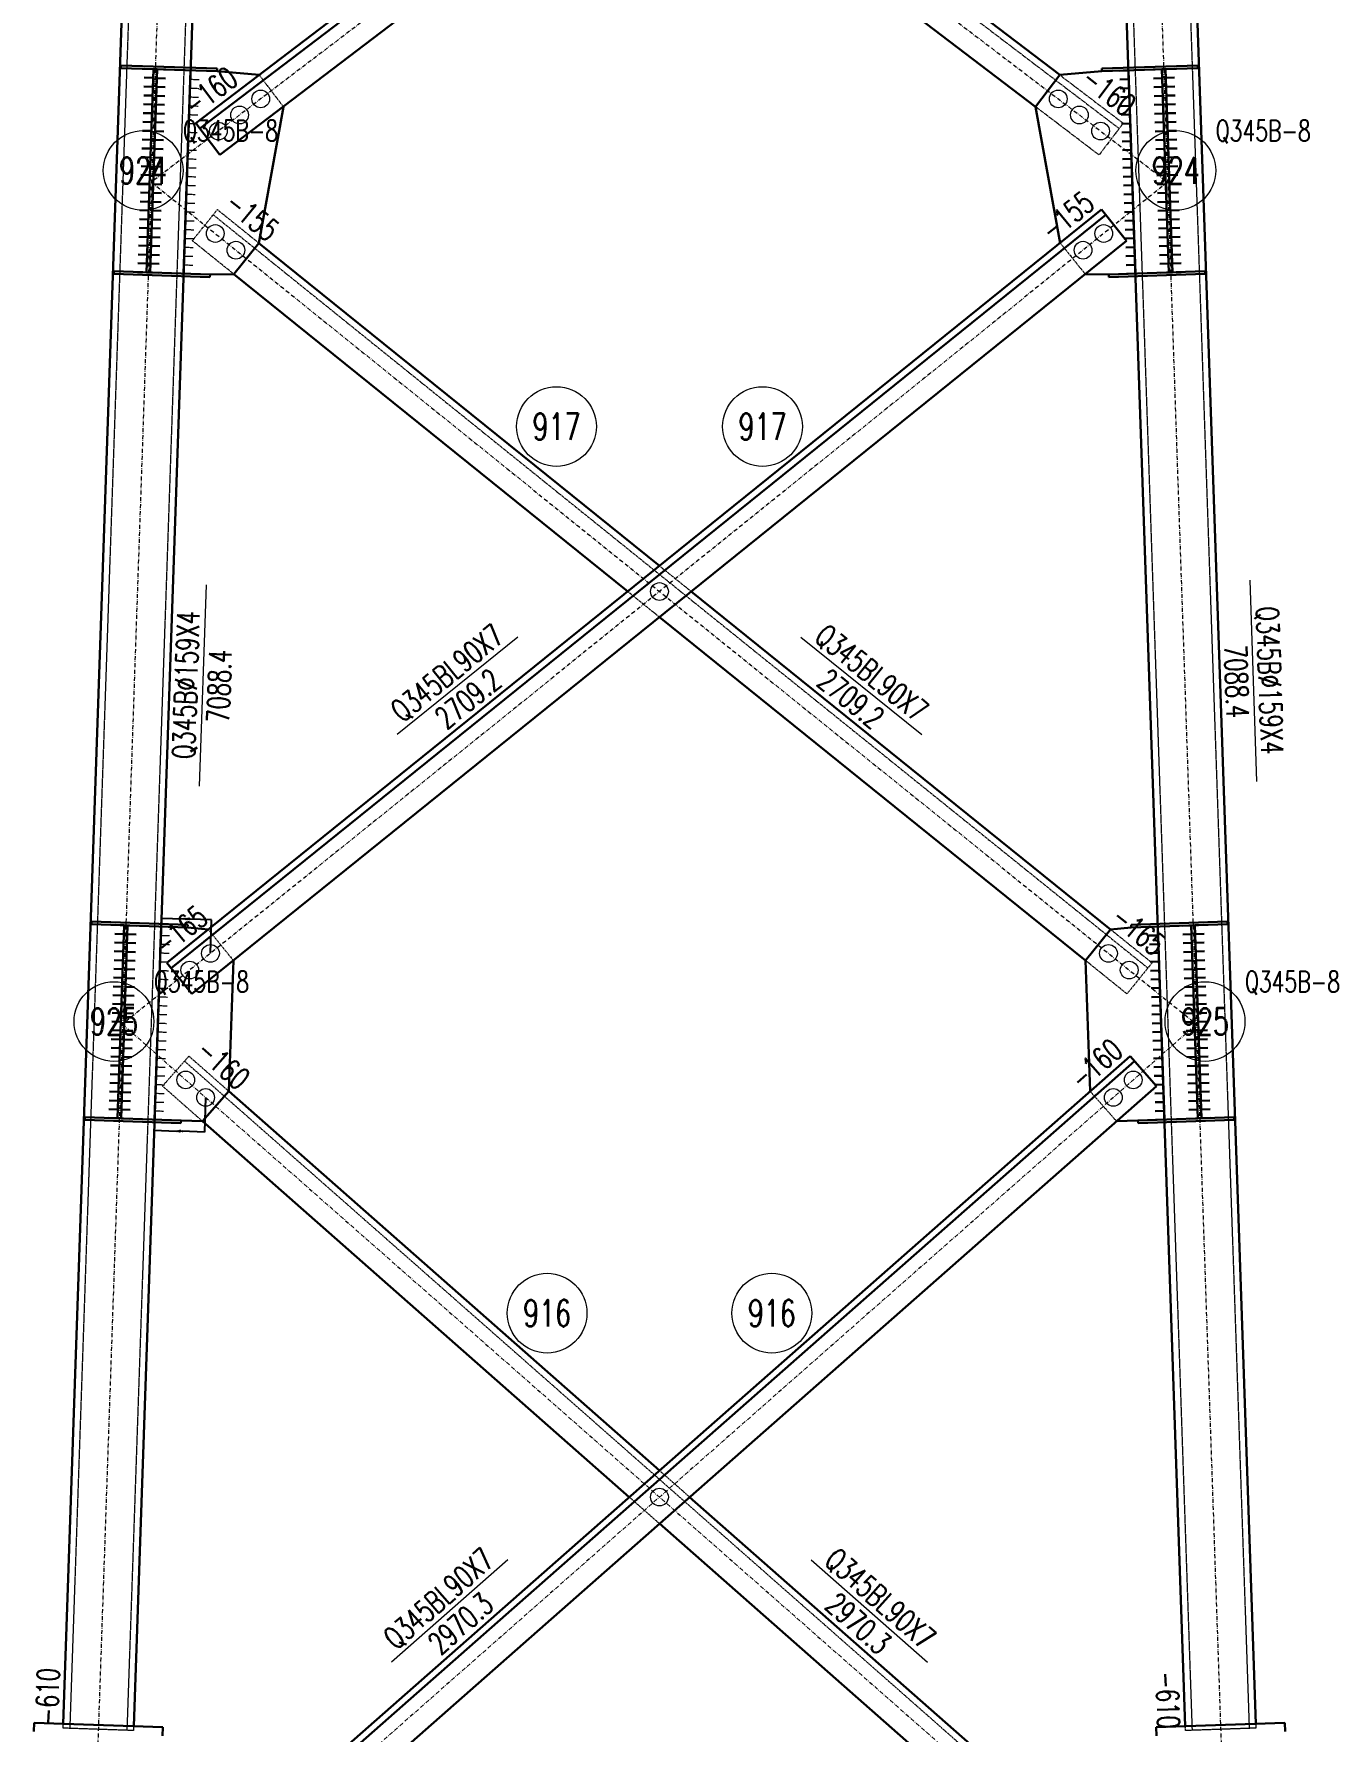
# Model space of a CAD drawing. Extents: x 4047 to 43290, y -150151 to -101862.
# Drawn here: x 39454 to 42397, y -122930 to -119099 of the extents above; entities that cross this region are included whole.
import ezdxf
from ezdxf.enums import TextEntityAlignment as Align

# ---------------------------------------------------------------- set-up
doc = ezdxf.new("R2010")
doc.units = 0
doc.header["$MEASUREMENT"] = 0
doc.linetypes.add('Dash', pattern=[2.75, 2, -0.75])
doc.linetypes.add('DashDot', pattern=[15.6, 9, -3, 0.6, -3])
doc.layers.get('0').update_dxf_attribs({"linetype": 'CONTINUOUS', "lineweight": 25})
doc.layers.get('Defpoints').update_dxf_attribs({"linetype": 'CONTINUOUS'})
doc.styles.get("Standard").update_dxf_attribs({"font": 'simplex.shx', "width": 0.7, "height": 3, "bigfont": 'gbhzfs.shx'})
doc.dimstyles.new('ISO-25$0', dxfattribs={"dimtxt": 2, "dimasz": 1.5, "dimexe": 1.25, "dimexo": 0.625, "dimtad": 1, "dimdsep": 46, "dimtxsty": 'Standard', "dimcen": 2.5, "dimclrd": 150, "dimclre": 2, "dimclrt": 6, "dimadec": 0, "dimazin": 0, "dimtfac": 1, "dimtmove": 0, "dimatfit": 0, "dimfxl": 0, "dimarcsym": 0})

# ---------------------------------------------------------------- blocks, each defined once
blk = doc.blocks.new('M20X45S')
at = {"color": 3, "linetype": 'Continuous', "lineweight": 13}
blk.add_circle((0, 0), 1, dxfattribs=at)
blk = doc.blocks.new('*D186')
at = {"color": 2, "linetype": 'Continuous', "lineweight": -2}
for p, q in [((39738.8, -121170.5), (39741.4, -121094.7)), ((39852.2, -121174.4), (39854.8, -121098.6))]:
    blk.add_line(p, q, dxfattribs=at)
at = {"color": 150, "linetype": 'Continuous', "lineweight": -2}
for p, q in [((39741.6, -121094.9), (39791.2, -121096.6)), ((39854.6, -121098.7), (39805, -121097))]:
    blk.add_line(p, q, dxfattribs=at)
at = {"color": 150, "linetype": 'Continuous'}
for points in [[(39741.6, -121094.8), (39741.6, -121094.9), (39741.4, -121094.8)], [(39854.6, -121098.7), (39854.6, -121098.8), (39854.8, -121098.7)]]:
    blk.add_solid(points, dxfattribs=at)
at = {"layer": 'Defpoints', "color": 0, "linetype": 'Continuous'}
for p in [(39741.4, -121094.8), (39738.8, -121170.6), (39852.2, -121174.5)]:
    blk.add_point(p, dxfattribs=at)
at = {"color": 6, "linetype": 'Continuous', "insert": (39798.1, -121096.8), "char_height": 3, "attachment_point": 5}
blk.add_mtext('\\A1;113.4250', dxfattribs=at)
blk = doc.blocks.new('*D187')
at = {"color": 2, "linetype": 'Continuous', "lineweight": -2}
for p, q in [((39727.6, -121495.9), (39725, -121574.1)), ((39841.2, -121499.8), (39838.5, -121578))]:
    blk.add_line(p, q, dxfattribs=at)
at = {"color": 150, "linetype": 'Continuous', "lineweight": -2}
for p, q in [((39725.1, -121574), (39775, -121575.7)), ((39838.4, -121577.9), (39788.5, -121576.1))]:
    blk.add_line(p, q, dxfattribs=at)
at = {"color": 150, "linetype": 'Continuous'}
for points in [[(39725.1, -121573.9), (39725.1, -121574), (39725, -121574)], [(39838.4, -121577.8), (39838.4, -121577.9), (39838.5, -121577.9)]]:
    blk.add_solid(points, dxfattribs=at)
at = {"layer": 'Defpoints', "color": 0, "linetype": 'Continuous'}
for p in [(39727.6, -121495.9), (39841.2, -121499.8), (39725, -121574)]:
    blk.add_point(p, dxfattribs=at)
at = {"color": 6, "linetype": 'Continuous', "insert": (39781.8, -121575.9), "char_height": 3, "attachment_point": 5}
blk.add_mtext('\\A1;113.6514', dxfattribs=at)

msp = doc.modelspace()

# ---------------------------------------------------------------- linework, layer by layer
at = {"color": 1, "linetype": 'Dash', "lineweight": 20}
for p, q in [((39777.52612, -115839.78076), (39534.58414, -122923.97116)), ((39906.45034, -115844.20203), (39663.50835, -122928.39243)), ((41824.33842, -115844.20203), (42067.2804, -122928.39243)), ((41953.26263, -115839.78076), (42196.20462, -122923.97116)), ((39932.19348, -117812.7114), (41902.81682, -119312.63329)), ((39807.01664, -119181.34685), (39827.00489, -119182.03232)), ((39807.01664, -119181.34685), (39866.94339, -119183.40195)), ((41923.77212, -119181.34685), (41863.84163, -119183.40208)), ((39806.33256, -119201.29467), (39826.32081, -119201.98014)), ((39962.1175, -119191.67888), (40016.62677, -119263.2941)), ((41768.67125, -119191.67888), (41911.90169, -119300.69742)), ((39804.96439, -119241.19031), (39824.95264, -119241.87577)), ((39805.64847, -119221.24249), (39825.63672, -119221.92795)), ((39803.59623, -119281.08594), (39823.58448, -119281.77141)), ((39804.28031, -119261.13813), (39824.26856, -119261.82359)), ((41857.39243, -119372.31264), (41714.16199, -119263.2941)), ((39802.22807, -119320.98158), (39822.21632, -119321.66705)), ((39802.91215, -119301.03376), (39822.9004, -119301.71923)), ((41911.90169, -119300.69742), (41857.39243, -119372.31264)), ((39800.8599, -119360.87722), (39820.84815, -119361.56269)), ((39801.54399, -119340.9294), (39821.53224, -119341.61487)), ((39799.49174, -119400.77286), (39819.47999, -119401.45833)), ((39800.17582, -119380.82504), (39820.16407, -119381.51051)), ((39798.12358, -119440.6685), (39818.11183, -119441.35397)), ((39798.80766, -119420.72068), (39818.79591, -119421.40615)), ((39796.75542, -119480.56414), (39816.74367, -119481.2496)), ((39797.4395, -119460.61632), (39817.42775, -119461.30178)), ((39795.38725, -119520.45977), (39815.3755, -119521.14524)), ((39796.07133, -119500.51196), (39816.05958, -119501.19742)), ((39811.25687, -119565.72248), (39867.74085, -119495.65422)), ((39858.32685, -119507.33226), (41967.52861, -121207.61859)), ((39867.74085, -119495.65422), (39961.16519, -119570.96619)), ((39794.01909, -119560.35541), (39814.00734, -119561.04088)), ((39794.70317, -119540.40759), (39814.69142, -119541.09306)), ((39904.68121, -119641.03444), (39811.25687, -119565.72248)), ((39792.65093, -119600.25105), (39812.63918, -119600.93652)), ((39793.33501, -119580.30323), (39813.32326, -119580.9887)), ((41769.62357, -119570.96619), (41826.10754, -119641.03444)), ((39791.28277, -119640.14669), (39811.27102, -119640.83216)), ((39851.20952, -119642.20179), (39791.28277, -119640.14669)), ((39791.96685, -119620.19887), (39811.9551, -119620.88434)), ((41879.5755, -119642.20192), (41939.50599, -119640.14669)), ((40865.39438, -120299.89054), (40937.09613, -120357.69132)), ((40865.39438, -120415.4921), (40793.69263, -120357.69132)), ((39740.05916, -121133.82762), (39760.04741, -121134.51308)), ((39740.73823, -121114.02589), (39760.72648, -121114.71136)), ((39740.73823, -121114.02589), (39800.66498, -121116.08099)), ((39847.2705, -121120.62858), (39903.75447, -121190.69683)), ((41883.51826, -121120.62858), (41976.9426, -121195.94054)), ((41990.05053, -121114.02589), (41930.12004, -121116.08112)), ((39738.70101, -121173.43107), (39758.68926, -121174.11654)), ((39739.38008, -121153.62934), (39759.36833, -121154.31481)), ((39737.34287, -121213.03452), (39757.33112, -121213.71999)), ((39738.02194, -121193.23279), (39758.01019, -121193.91826)), ((41920.45863, -121266.0088), (41827.03428, -121190.69683)), ((41976.9426, -121195.94054), (41920.45863, -121266.0088)), ((39736.6638, -121232.83625), (39756.65205, -121233.52171)), ((39735.30566, -121272.4397), (39755.29391, -121273.12517)), ((39735.98473, -121252.63797), (39755.97298, -121253.32344)), ((39733.94751, -121312.04315), (39753.93576, -121312.72862)), ((39734.62658, -121292.24142), (39754.61483, -121292.92689)), ((39732.58937, -121351.6466), (39752.57762, -121352.33207)), ((39733.26844, -121331.84488), (39753.25669, -121332.53034)), ((39731.23123, -121391.25005), (39751.21948, -121391.93552)), ((39731.9103, -121371.44833), (39751.89855, -121372.1338)), ((39729.87309, -121430.85351), (39749.86134, -121431.53897)), ((39730.55216, -121411.05178), (39750.54041, -121411.73725)), ((39743.94773, -121474.05514), (39803.4371, -121406.51985)), ((39793.5222, -121417.77573), (42022.40064, -123381.11307)), ((39803.4371, -121406.51985), (39893.48415, -121485.839)), ((39728.51494, -121470.45696), (39748.50319, -121471.14243)), ((39729.19401, -121450.65523), (39749.18226, -121451.3407)), ((39833.99479, -121553.37429), (39743.94773, -121474.05514)), ((39727.1568, -121510.06041), (39747.14505, -121510.74588)), ((39727.83587, -121490.25868), (39747.82412, -121490.94415)), ((41837.30461, -121485.839), (41896.79397, -121553.37429)), ((39725.79866, -121549.66386), (39745.78691, -121550.34933)), ((39785.72541, -121551.71896), (39725.79866, -121549.66386)), ((39726.47773, -121529.86214), (39746.46598, -121530.5476)), ((41945.06334, -121551.71896), (42004.9901, -121549.66386)), ((40865.39438, -122341.9591), (40933.47378, -122401.92775)), ((40865.39438, -122461.89639), (40797.31498, -122401.92775)), ((39519.59295, -122923.45706), (39519.93569, -122913.46294)), ((39678.49954, -122928.90653), (39519.59295, -122923.45706)), ((39678.84227, -122918.91241), (39678.49954, -122928.90653)), ((42052.28922, -122928.90653), (42051.94648, -122918.91241)), ((42211.1958, -122923.45706), (42052.28922, -122928.90653)), ((42210.85307, -122913.46294), (42211.1958, -122923.45706))]:
    msp.add_line(p, q, dxfattribs=at)
at = {"color": 2, "linetype": 'DashDot', "lineweight": 15}
for p, q in [((39841.98823, -115841.99139), (39578.13948, -123535.82342)), ((41888.80053, -115841.99139), (42152.64928, -123535.82342)), ((41953.62967, -117732.40987), (39718.82575, -119433.41039)), ((39777.15908, -117732.40987), (42011.96301, -119433.41039)), ((42011.96301, -119433.41039), (39653.62967, -121334.52862)), ((39718.82575, -119433.41039), (42077.15908, -121334.52862)), ((42077.15908, -121334.52862), (39578.13948, -123535.82342)), ((39653.62967, -121334.52862), (42152.64928, -123535.82342))]:
    msp.add_line(p, q, dxfattribs=at)
at = {"color": 7, "linetype": 'Continuous', "lineweight": 30}
for p, q in [((41798.59527, -117812.7114), (39827.97194, -119312.63329)), ((39723.47226, -119178.48182), (39703.48402, -119177.79635)), ((39731.46755, -119178.756), (39751.45579, -119179.44147)), ((41923.77212, -119181.34685), (41903.78387, -119182.03232)), ((41999.32121, -119178.756), (41979.33297, -119179.44147)), ((42007.3165, -119178.48182), (42027.30474, -119177.79635)), ((39722.10409, -119218.37745), (39702.11586, -119217.69199)), ((39722.78817, -119198.42963), (39702.79994, -119197.74417)), ((39730.09939, -119218.65164), (39750.08762, -119219.33711)), ((39730.78347, -119198.70382), (39750.7717, -119199.38929)), ((41924.4562, -119201.29467), (41904.46795, -119201.98014)), ((42000.00529, -119198.70382), (41980.01705, -119199.38929)), ((42000.68937, -119218.65164), (41980.70113, -119219.33711)), ((42008.00058, -119198.42963), (42027.98882, -119197.74417)), ((42008.68466, -119218.37745), (42028.6729, -119217.69199)), ((39720.73593, -119258.27309), (39700.74769, -119257.58763)), ((39721.42001, -119238.32527), (39701.43178, -119237.63981)), ((39728.73122, -119258.54728), (39748.71946, -119259.23275)), ((39729.41531, -119238.59946), (39749.40354, -119239.28493)), ((41925.14028, -119221.24249), (41905.15203, -119221.92795)), ((41925.82436, -119241.19031), (41905.83611, -119241.87577)), ((42001.37345, -119238.59946), (41981.38521, -119239.28493)), ((42002.05753, -119258.54728), (41982.0693, -119259.23275)), ((42009.36875, -119238.32527), (42029.35698, -119237.63981)), ((42010.05283, -119258.27309), (42030.04106, -119257.58763)), ((39719.36777, -119298.16873), (39699.37953, -119297.48326)), ((39720.05185, -119278.22091), (39700.06361, -119277.53544)), ((39728.04714, -119278.4951), (39748.03538, -119279.18057)), ((41926.50845, -119261.13813), (41906.5202, -119261.82359)), ((41927.19253, -119281.08594), (41907.20428, -119281.77141)), ((42002.74161, -119278.4951), (41982.75338, -119279.18057)), ((42010.73691, -119278.22091), (42030.72514, -119277.53544)), ((42011.42099, -119298.16873), (42031.40923, -119297.48326)), ((39718.68369, -119318.11655), (39698.69545, -119317.43108)), ((39726.67898, -119318.39074), (39746.66722, -119319.0762)), ((39727.36306, -119298.44292), (39747.3513, -119299.12839)), ((41927.87661, -119301.03376), (41907.88836, -119301.71923)), ((41928.56069, -119320.98158), (41908.57244, -119321.66705)), ((42003.4257, -119298.44292), (41983.43746, -119299.12839)), ((42004.10978, -119318.39074), (41984.12154, -119319.0762)), ((42012.10507, -119318.11655), (42032.09331, -119317.43108)), ((39717.31552, -119358.01219), (39697.32729, -119357.32672)), ((39717.9996, -119338.06437), (39698.01137, -119337.3789)), ((39725.31082, -119358.28638), (39745.29905, -119358.97184)), ((39725.9949, -119338.33856), (39745.98313, -119339.02402)), ((41929.24477, -119340.9294), (41909.25652, -119341.61487)), ((41929.92885, -119360.87722), (41909.9406, -119361.56269)), ((42004.79386, -119338.33856), (41984.80562, -119339.02402)), ((42005.47794, -119358.28638), (41985.4897, -119358.97184)), ((42012.78915, -119338.06437), (42032.77739, -119337.3789)), ((42013.47323, -119358.01219), (42033.46147, -119357.32672)), ((39715.94736, -119397.90783), (39695.95912, -119397.22236)), ((39716.63144, -119377.96001), (39696.64321, -119377.27454)), ((39723.94265, -119398.18201), (39743.93089, -119398.86748)), ((39724.62674, -119378.23419), (39744.61497, -119378.91966)), ((41930.61293, -119380.82504), (41910.62468, -119381.51051)), ((41931.29702, -119400.77286), (41911.30877, -119401.45833)), ((42006.16202, -119378.23419), (41986.17378, -119378.91966)), ((42006.8461, -119398.18201), (41986.85787, -119398.86748)), ((42014.15732, -119377.96001), (42034.14555, -119377.27454)), ((42014.8414, -119397.90783), (42034.82963, -119397.22236)), ((39714.5792, -119437.80347), (39694.59096, -119437.118)), ((39715.26328, -119417.85565), (39695.27504, -119417.17018)), ((39722.57449, -119438.07765), (39742.56273, -119438.76312)), ((39723.25857, -119418.12983), (39743.24681, -119418.8153)), ((41931.9811, -119420.72068), (41911.99285, -119421.40615)), ((41932.66518, -119440.6685), (41912.67693, -119441.35397)), ((42007.53018, -119418.12983), (41987.54195, -119418.8153)), ((42008.21426, -119438.07765), (41988.22603, -119438.76312)), ((42015.52548, -119417.85565), (42035.51371, -119417.17018)), ((42016.20956, -119437.80347), (42036.1978, -119437.118)), ((39713.21103, -119477.6991), (39693.2228, -119477.01364)), ((39713.89512, -119457.75128), (39693.90688, -119457.06582)), ((39721.20633, -119477.97329), (39741.19457, -119478.65876)), ((39721.89041, -119458.02547), (39741.87865, -119458.71094)), ((41933.34926, -119460.61632), (41913.36101, -119461.30178)), ((41934.03334, -119480.56414), (41914.04509, -119481.2496)), ((42008.89835, -119458.02547), (41988.91011, -119458.71094)), ((42009.58243, -119477.97329), (41989.59419, -119478.65876)), ((42016.89364, -119457.75128), (42036.88188, -119457.06582)), ((42017.57772, -119477.6991), (42037.56596, -119477.01364)), ((39711.84287, -119517.59474), (39691.85464, -119516.90927)), ((39712.52695, -119497.64692), (39692.53872, -119496.96146)), ((39719.83817, -119517.86893), (39739.8264, -119518.5544)), ((39720.52225, -119497.92111), (39740.51048, -119498.60658)), ((41872.46191, -119507.33226), (39763.26015, -121207.61859)), ((41934.71742, -119500.51196), (41914.72917, -119501.19742)), ((41935.4015, -119520.45977), (41915.41325, -119521.14524)), ((42010.26651, -119497.92111), (41990.27827, -119498.60658)), ((42010.95059, -119517.86893), (41990.96235, -119518.5544)), ((42018.2618, -119497.64692), (42038.25004, -119496.96146)), ((42018.94588, -119517.59474), (42038.93412, -119516.90927)), ((39710.47471, -119557.49038), (39690.48647, -119556.80491)), ((39711.15879, -119537.54256), (39691.17055, -119536.85709)), ((39718.47, -119557.76457), (39738.45824, -119558.45003)), ((39719.15409, -119537.81675), (39739.14232, -119538.50222)), ((41936.08558, -119540.40759), (41916.09733, -119541.09306)), ((41936.76967, -119560.35541), (41916.78142, -119561.04088)), ((42011.63467, -119537.81675), (41991.64644, -119538.50222)), ((42012.31875, -119557.76457), (41992.33052, -119558.45003)), ((42019.62997, -119537.54256), (42039.6182, -119536.85709)), ((42020.31405, -119557.49038), (42040.30228, -119556.80491)), ((39709.10655, -119597.38602), (39689.11831, -119596.70055)), ((39709.79063, -119577.4382), (39689.80239, -119576.75273)), ((39717.10184, -119597.66021), (39737.09008, -119598.34567)), ((39717.78592, -119577.71239), (39737.77416, -119578.39785)), ((41937.45375, -119580.30323), (41917.4655, -119580.9887)), ((41938.13783, -119600.25105), (41918.14958, -119600.93652)), ((42013.00283, -119577.71239), (41993.0146, -119578.39785)), ((42013.68692, -119597.66021), (41993.69868, -119598.34567)), ((42020.99813, -119577.4382), (42040.98636, -119576.75273)), ((42021.68221, -119597.38602), (42041.67045, -119596.70055)), ((39707.73838, -119637.28166), (39687.75015, -119636.59619)), ((39708.42247, -119617.33384), (39688.43423, -119616.64837)), ((39715.73368, -119637.55584), (39735.72191, -119638.24131)), ((39716.41776, -119617.60802), (39736.406, -119618.29349)), ((41938.82191, -119620.19887), (41918.83366, -119620.88434)), ((41939.50599, -119640.14669), (41919.51774, -119640.83216)), ((42014.371, -119617.60802), (41994.38276, -119618.29349)), ((42015.05508, -119637.55584), (41995.06684, -119638.24131)), ((42022.36629, -119617.33384), (42042.35453, -119616.64837)), ((42023.05037, -119637.28166), (42043.03861, -119636.59619)), ((39656.51477, -121130.96258), (39636.52654, -121130.27711)), ((39657.19385, -121111.16086), (39637.20561, -121110.47539)), ((39664.51007, -121131.23677), (39684.4983, -121131.92224)), ((39665.18914, -121111.43504), (39685.17738, -121112.12051)), ((41990.05053, -121114.02589), (41970.06228, -121114.71136)), ((41990.7296, -121133.82762), (41970.74135, -121134.51308)), ((42065.59962, -121111.43504), (42045.61138, -121112.12051)), ((42066.27869, -121131.23677), (42046.29045, -121131.92224)), ((42073.59491, -121111.16086), (42093.58315, -121110.47539)), ((42074.27398, -121130.96258), (42094.26222, -121130.27711)), ((39655.15663, -121170.56603), (39635.1684, -121169.88057)), ((39655.8357, -121150.76431), (39635.84747, -121150.07884)), ((39663.15193, -121170.84022), (39683.14016, -121171.52569)), ((39663.831, -121151.0385), (39683.81923, -121151.72396)), ((41991.40867, -121153.62934), (41971.42042, -121154.31481)), ((41992.08774, -121173.43107), (41972.09949, -121174.11654)), ((42066.95776, -121151.0385), (42046.96952, -121151.72396)), ((42067.63683, -121170.84022), (42047.6486, -121171.52569)), ((42074.95305, -121150.76431), (42094.94129, -121150.07884)), ((42075.63213, -121170.56603), (42095.62036, -121169.88057)), ((39653.79849, -121210.16949), (39633.81025, -121209.48402)), ((39654.47756, -121190.36776), (39634.48932, -121189.68229)), ((39661.79378, -121210.44367), (39681.78202, -121211.12914)), ((39662.47285, -121190.64195), (39682.46109, -121191.32741)), ((41992.76682, -121193.23279), (41972.77857, -121193.91826)), ((41993.44589, -121213.03452), (41973.45764, -121213.71999)), ((42068.3159, -121190.64195), (42048.32767, -121191.32741)), ((42068.99497, -121210.44367), (42049.00674, -121211.12914)), ((42076.3112, -121190.36776), (42096.29943, -121189.68229)), ((42076.99027, -121210.16949), (42096.9785, -121209.48402)), ((39652.44035, -121249.77294), (39632.45211, -121249.08747)), ((39653.11942, -121229.97121), (39633.13118, -121229.28575)), ((39660.43564, -121250.04713), (39680.42388, -121250.73259)), ((39661.11471, -121230.2454), (39681.10295, -121230.93087)), ((41994.12496, -121232.83625), (41974.13671, -121233.52171)), ((42069.67405, -121230.2454), (42049.68581, -121230.93087)), ((42070.35312, -121250.04713), (42050.36488, -121250.73259)), ((42077.66934, -121229.97121), (42097.65758, -121229.28575)), ((42078.34841, -121249.77294), (42098.33665, -121249.08747)), ((39651.0822, -121289.37639), (39631.09397, -121288.69092)), ((39651.76127, -121269.57466), (39631.77304, -121268.8892)), ((39659.0775, -121289.65058), (39679.06573, -121290.33604)), ((39659.75657, -121269.84885), (39679.74481, -121270.53432)), ((41994.80403, -121252.63797), (41974.81578, -121253.32344)), ((41995.4831, -121272.4397), (41975.49485, -121273.12517)), ((42071.03219, -121269.84885), (42051.04395, -121270.53432)), ((42071.71126, -121289.65058), (42051.72302, -121290.33604)), ((42079.02748, -121269.57466), (42099.01572, -121268.8892)), ((42079.70655, -121289.37639), (42099.69479, -121288.69092)), ((39650.40313, -121309.17812), (39630.4149, -121308.49265)), ((39658.39843, -121309.4523), (39678.38666, -121310.13777)), ((41996.16217, -121292.24142), (41976.17392, -121292.92689)), ((41996.84124, -121312.04315), (41976.85299, -121312.72862)), ((42072.39033, -121309.4523), (42052.40209, -121310.13777)), ((42080.38562, -121309.17812), (42100.37386, -121308.49265)), ((39649.04499, -121348.78157), (39629.05675, -121348.0961)), ((39649.72406, -121328.97984), (39629.73582, -121328.29438)), ((39657.04028, -121349.05576), (39677.02852, -121349.74122)), ((39657.71935, -121329.25403), (39677.70759, -121329.9395)), ((41997.52031, -121331.84488), (41977.53206, -121332.53034)), ((41998.19939, -121351.6466), (41978.21114, -121352.33207)), ((42073.0694, -121329.25403), (42053.08117, -121329.9395)), ((42073.74847, -121349.05576), (42053.76024, -121349.74122)), ((42081.0647, -121328.97984), (42101.05293, -121328.29438)), ((42081.74377, -121348.78157), (42101.732, -121348.0961)), ((39647.68685, -121388.38502), (39627.69861, -121387.69955)), ((39648.36592, -121368.58329), (39628.37768, -121367.89783)), ((39655.68214, -121388.65921), (39675.67038, -121389.34468)), ((39656.36121, -121368.85748), (39676.34945, -121369.54295)), ((41998.87846, -121371.44833), (41978.89021, -121372.1338)), ((41999.55753, -121391.25005), (41979.56928, -121391.93552)), ((42074.42754, -121368.85748), (42054.43931, -121369.54295)), ((42075.10662, -121388.65921), (42055.11838, -121389.34468)), ((42082.42284, -121368.58329), (42102.41107, -121367.89783)), ((42083.10191, -121388.38502), (42103.09015, -121387.69955)), ((39646.3287, -121427.98847), (39626.34047, -121427.30301)), ((39647.00778, -121408.18675), (39627.01954, -121407.50128)), ((39654.324, -121428.26266), (39674.31223, -121428.94813)), ((39655.00307, -121408.46093), (39674.99131, -121409.1464)), ((41937.26656, -121417.77573), (39708.38811, -123381.11307)), ((42000.2366, -121411.05178), (41980.24835, -121411.73725)), ((42000.91567, -121430.85351), (41980.92742, -121431.53897)), ((42075.78569, -121408.46093), (42055.79745, -121409.1464)), ((42076.46476, -121428.26266), (42056.47652, -121428.94813)), ((42083.78098, -121408.18675), (42103.76922, -121407.50128)), ((42084.46005, -121427.98847), (42104.44829, -121427.30301)), ((39644.97056, -121467.59192), (39624.98233, -121466.90646)), ((39645.64963, -121447.7902), (39625.6614, -121447.10473)), ((39652.96586, -121467.86611), (39672.95409, -121468.55158)), ((39653.64493, -121448.06439), (39673.63316, -121448.74985)), ((42001.59474, -121450.65523), (41981.60649, -121451.3407)), ((42002.27381, -121470.45696), (41982.28556, -121471.14243)), ((42077.14383, -121448.06439), (42057.15559, -121448.74985)), ((42077.8229, -121467.86611), (42057.83467, -121468.55158)), ((42085.13912, -121447.7902), (42105.12736, -121447.10473)), ((42085.8182, -121467.59192), (42105.80643, -121466.90646)), ((39643.61242, -121507.19538), (39623.62418, -121506.50991)), ((39644.29149, -121487.39365), (39624.30325, -121486.70818)), ((39651.60771, -121507.46956), (39671.59595, -121508.15503)), ((39652.28678, -121487.66784), (39672.27502, -121488.35331)), ((42002.95289, -121490.25868), (41982.96464, -121490.94415)), ((42003.63196, -121510.06041), (41983.64371, -121510.74588)), ((42078.50197, -121487.66784), (42058.51374, -121488.35331)), ((42079.18104, -121507.46956), (42059.19281, -121508.15503)), ((42086.49727, -121487.39365), (42106.4855, -121486.70818)), ((42087.17634, -121507.19538), (42107.16457, -121506.50991)), ((39642.25428, -121546.79883), (39622.26604, -121546.11336)), ((39642.93335, -121526.9971), (39622.94511, -121526.31164)), ((39650.24957, -121547.07302), (39670.23781, -121547.75848)), ((39650.92864, -121527.27129), (39670.91688, -121527.95676)), ((42004.31103, -121529.86214), (41984.32278, -121530.5476)), ((42004.9901, -121549.66386), (41985.00185, -121550.34933)), ((42079.86012, -121527.27129), (42059.87188, -121527.95676)), ((42080.53919, -121547.07302), (42060.55095, -121547.75848)), ((42087.85541, -121526.9971), (42107.84365, -121526.31164)), ((42088.53448, -121546.79883), (42108.52272, -121546.11336))]:
    msp.add_line(p, q, dxfattribs=at)
at = {"color": 7, "linetype": 'Continuous', "lineweight": 13}
for p, q in [((39842.23334, -120342.71389), (39826.63894, -120797.44658)), ((42197.37388, -120332.12341), (42212.96828, -120786.8561)), ((40546.08726, -120460.95827), (40273.5996, -120680.61817)), ((41184.7015, -120460.95827), (41457.18916, -120680.61817)), ((40523.17685, -122543.45823), (40260.53961, -122774.80576)), ((41207.6119, -122543.45823), (41470.24915, -122774.80576))]:
    msp.add_line(p, q, dxfattribs=at)
at = {"color": 7, "linetype": 'Continuous', "lineweight": 30}
for points in [[(39519.93569, -122913.46294), (39762.1922, -115849.26078)], [(41968.59655, -115849.26078), (42210.85307, -122913.46294)], [(39921.09879, -115854.71025), (39678.84227, -122918.91241)], [(42051.94648, -122918.91241), (41809.68997, -115854.71025)], [(41775.18735, -117811.67738), (39818.88706, -119300.69742)], [(39873.39633, -119372.31264), (41853.56836, -117865.12285)], [(40939.69367, -118560.71019), (41768.67125, -119191.67888)], [(41714.16199, -119263.2941), (40865.39438, -118617.26242)], [(39650.04431, -119175.96371), (39650.24995, -119169.96724)], [(39866.94339, -119183.40195), (39650.04431, -119175.96371)], [(39650.24995, -119169.96724), (39867.14903, -119177.40547)], [(39707.73838, -119637.28166), (39723.47226, -119178.48182)], [(39731.46755, -119178.756), (39715.73368, -119637.55584)], [(39723.47226, -119178.48182), (39731.46755, -119178.756)], [(39791.28277, -119640.14669), (39807.01664, -119181.34685)], [(39867.14903, -119177.40547), (39866.94339, -119183.40195)], [(41863.63599, -119177.4056), (42080.40248, -119169.97191)], [(41863.84163, -119183.40208), (41863.63599, -119177.4056)], [(42080.60812, -119175.96839), (41863.84163, -119183.40208)], [(41939.50599, -119640.14669), (41923.77212, -119181.34685)], [(41999.32121, -119178.756), (42007.3165, -119178.48182)], [(42015.05508, -119637.55584), (41999.32121, -119178.756)], [(42007.3165, -119178.48182), (42023.05037, -119637.28166)], [(42080.40248, -119169.97191), (42080.60812, -119175.96839)], [(39866.94339, -119183.40195), (39866.98139, -119183.40325)], [(39866.98139, -119183.40325), (39962.1175, -119191.67888)], [(41768.67125, -119191.67888), (41714.16199, -119263.2941)], [(41863.80737, -119183.40325), (41768.67125, -119191.67888)], [(41863.84163, -119183.40208), (41863.80737, -119183.40325)], [(40016.62677, -119263.2941), (39961.16519, -119570.96619)], [(41714.16199, -119263.2941), (41769.62357, -119570.96619)], [(39818.88706, -119300.69742), (39873.39633, -119372.31264)], [(41863.04791, -119495.65422), (39753.84616, -121195.94054)], [(41919.53188, -119565.72248), (41863.04791, -119495.65422)], [(39810.33013, -121266.0088), (41919.53188, -119565.72248)], [(39961.16519, -119570.96619), (39904.68121, -119641.03444)], [(39961.16519, -119570.96619), (40865.39438, -120299.89054)], [(39634.10479, -119640.76003), (39634.31043, -119634.76355)], [(39851.00388, -119648.19827), (39634.10479, -119640.76003)], [(39634.31043, -119634.76355), (39851.20952, -119642.20179)], [(39715.73368, -119637.55584), (39707.73838, -119637.28166)], [(39851.20952, -119642.20179), (39851.00388, -119648.19827)], [(39851.24751, -119642.20309), (39851.20952, -119642.20179)], [(39904.68121, -119641.03444), (39851.24751, -119642.20309)], [(40793.69263, -120357.69132), (39904.68121, -119641.03444)], [(41826.10754, -119641.03444), (41879.54124, -119642.20309)], [(41879.54124, -119642.20309), (41879.5755, -119642.20192)], [(41879.5755, -119642.20192), (42096.34199, -119634.76823)], [(41879.78114, -119648.19839), (41879.5755, -119642.20192)], [(42096.54763, -119640.7647), (41879.78114, -119648.19839)], [(42023.05037, -119637.28166), (42015.05508, -119637.55584)], [(42096.34199, -119634.76823), (42096.54763, -119640.7647)], [(40937.09613, -120357.69132), (41883.51826, -121120.62858)], [(41827.03428, -121190.69683), (40865.39438, -120415.4921)], [(39583.7659, -121108.64275), (39583.97154, -121102.64628)], [(39800.66498, -121116.08099), (39583.7659, -121108.64275)], [(39583.97154, -121102.64628), (39800.87062, -121110.08451)], [(39657.19385, -121111.16086), (39642.25428, -121546.79883)], [(39650.24957, -121547.07302), (39665.18914, -121111.43504)], [(39665.18914, -121111.43504), (39657.19385, -121111.16086)], [(39725.79866, -121549.66386), (39740.73823, -121114.02589)], [(39800.87062, -121110.08451), (39800.66498, -121116.08099)], [(39800.66498, -121116.08099), (39800.70298, -121116.08229)], [(39800.70298, -121116.08229), (39847.2705, -121120.62858)], [(41883.51826, -121120.62858), (41827.03428, -121190.69683)], [(41930.08578, -121116.08229), (41883.51826, -121120.62858)], [(41929.9144, -121110.08464), (42146.68089, -121102.65095)], [(41930.12004, -121116.08112), (41929.9144, -121110.08464)], [(41930.12004, -121116.08112), (41930.08578, -121116.08229)], [(42146.88653, -121108.64743), (41930.12004, -121116.08112)], [(42004.9901, -121549.66386), (41990.05053, -121114.02589)], [(42065.59962, -121111.43504), (42073.59491, -121111.16086)], [(42080.53919, -121547.07302), (42065.59962, -121111.43504)], [(42073.59491, -121111.16086), (42088.53448, -121546.79883)], [(42146.68089, -121102.65095), (42146.88653, -121108.64743)], [(39753.84616, -121195.94054), (39810.33013, -121266.0088)], [(39903.75447, -121190.69683), (39893.48415, -121485.839)], [(41827.03428, -121190.69683), (41837.30461, -121485.839)], [(41927.35166, -121406.51985), (39698.47322, -123369.85719)], [(41986.84103, -121474.05514), (41927.35166, -121406.51985)], [(39757.96258, -123437.39248), (41986.84103, -121474.05514)], [(39893.48415, -121485.839), (39833.99479, -121553.37429)], [(39893.48415, -121485.839), (40865.39438, -122341.9591)], [(39568.62069, -121550.2772), (39568.82633, -121544.28072)], [(39785.51977, -121557.71544), (39568.62069, -121550.2772)], [(39568.82633, -121544.28072), (39785.72541, -121551.71896)], [(39642.25428, -121546.79883), (39650.24957, -121547.07302)], [(39785.72541, -121551.71896), (39785.51977, -121557.71544)], [(39833.99479, -121553.37429), (39785.72541, -121551.71896)], [(40797.31498, -122401.92775), (39833.99479, -121553.37429)], [(41896.79397, -121553.37429), (41945.06334, -121551.71896)], [(41945.06334, -121551.71896), (42161.96243, -121544.28072)], [(41945.26898, -121557.71544), (41945.06334, -121551.71896)], [(42162.16807, -121550.2772), (41945.26898, -121557.71544)], [(42088.53448, -121546.79883), (42080.53919, -121547.07302)], [(42161.96243, -121544.28072), (42162.16807, -121550.2772)], [(40933.47378, -122401.92775), (41942.26848, -123290.53804)], [(41882.77912, -123358.07333), (40865.39438, -122461.89639)], [(39454.47417, -122911.21803), (39453.7887, -122931.20628)], [(39744.30379, -122921.15731), (39454.47417, -122911.21803)], [(39743.61832, -122941.14556), (39744.30379, -122921.15731)], [(42276.31459, -122911.21803), (41986.48496, -122921.15731)], [(41986.48496, -122921.15731), (41987.17043, -122941.14556)], [(42277.00006, -122931.20628), (42276.31459, -122911.21803)]]:
    msp.add_lwpolyline(points, dxfattribs=at)
at = {"color": 7, "linetype": 'Continuous', "lineweight": 13}
for centre in [(39700.20786, -119407.3537), (42030.58089, -119407.3537), (40632.94047, -119985.34125), (41097.84829, -119985.34125), (39634.3266, -121328.45181), (42096.46215, -121328.45181), (40611.83488, -121986.67681), (41118.95388, -121986.67681)]:
    msp.add_circle(centre, 90, dxfattribs=at)

# ---------------------------------------------------------------- block references
at = {"color": 3, "linetype": 'Continuous', "lineweight": 13, "xscale": 20, "yscale": 20, "zscale": 20}
for p in [(39965.5004, -119245.65625), (41765.28836, -119245.65625), (39917.75692, -119281.99576), (41813.03184, -119281.99576), (39870.01344, -119318.33527), (41860.77532, -119318.33527), (39862.85495, -119549.51634), (41867.93381, -119549.51634), (39909.56712, -119587.17232), (41821.22164, -119587.17232), (40865.39438, -120357.69132), (39852.1564, -121174.4907), (41878.63236, -121174.4907), (39805.44423, -121212.14668), (41925.34453, -121212.14668), (39796.20418, -121460.11728), (41934.58458, -121460.11728), (39841.2277, -121499.77686), (41889.56105, -121499.77686), (40865.39438, -122401.92775)]:
    msp.add_blockref('M20X45S', p, dxfattribs=at)

# ---------------------------------------------------------------- texts
at = {"color": 7, "linetype": 'Continuous', "lineweight": 13, "width": 0.7}
for s, rotation, p in [('-160', 37.27624442, (39851.87559, -119228.46165)), ('-160', 322.72375558, (41878.91316, -119228.46165)), ('-155', 321.12674468, (39945.77337, -119510.39109)), ('-155', 38.87325532, (41785.01539, -119510.39109)), ('Q345B%%C159X4', 88.03589448, (39796.95817, -120568.79498)), ('Q345B%%C159X4', 271.96410552, (42242.64905, -120558.2045)), ('Q345BL90X7', 38.87325532, (40386.30844, -120541.59311)), ('Q345BL90X7', 321.12674468, (41344.48032, -120541.59311)), ('7088.4', 271.96410552, (42167.69311, -120560.77501)), ('7088.4', 88.03589448, (39871.91411, -120571.36549)), ('2709.2', 38.87325532, (40433.37842, -120599.98333)), ('2709.2', 321.12674468, (41297.41034, -120599.98333)), ('-165', 38.87325532, (39784.8087, -121122.81346)), ('-165', 321.12674468, (41945.98006, -121122.81346)), ('-160', 318.62435681, (39880.75178, -121424.64965)), ('-160', 41.37564319, (41850.03698, -121424.64965)), ('Q345BL90X7', 41.37564319, (40367.071, -122630.99229)), ('Q345BL90X7', 318.62435681, (41363.71776, -122630.99229)), ('2970.3', 41.37564319, (40416.64547, -122687.2717)), ('2970.3', 318.62435681, (41314.14329, -122687.2717)), ('-610', 88.03589448, (39484.51412, -122852.21293)), ('-610', 271.96410552, (42012.41211, -122860.23291))]:
    msp.add_text(s, height=50, rotation=rotation, dxfattribs=at).set_placement(p, align=Align.MIDDLE_CENTER)
for p in [(39790.20786, -119317.3537), (42120.58089, -119317.3537), (39724.3266, -121238.45181), (42186.46215, -121238.45181)]:
    msp.add_text('Q345B-8', height=48, dxfattribs=at).set_placement(p, align=Align.MIDDLE_LEFT)
for s, p in [('924', (39700.20786, -119407.3537)), ('924', (42030.58089, -119407.3537)), ('917', (40632.94047, -119985.34125)), ('917', (41097.84829, -119985.34125)), ('925', (39634.3266, -121328.45181)), ('925', (42096.46215, -121328.45181)), ('916', (40611.83488, -121986.67681)), ('916', (41118.95388, -121986.67681))]:
    msp.add_text(s, height=60, dxfattribs=at).set_placement(p, align=Align.MIDDLE_CENTER)

# ---------------------------------------------------------------- dimensions: what is measured, and where the dimension line sits
at = {"color": 3, "linetype": 'Continuous'}
for p1, p2, distance, picture, middle in [((39852.1564, -121174.4907), (39738.79799, -121170.60323), -75.80017, '*D186', (39798.07512, -121096.79133)), ((39841.2277, -121499.77686), (39727.64304, -121495.88164), 78.13427, '*D187', (39781.75745, -121575.91761))]:
    dim = msp.add_aligned_dim(p1=p1, p2=p2, distance=distance, dimstyle='ISO-25$0', override={"dimtxt": 0.18, "dimasz": 0.18, "dimexe": 0.18, "dimexo": 0.0625, "dimgap": 0.09, "dimtad": 0, "dimtih": 1, "dimtoh": 1, "dimdec": 4, "dimzin": 0, "dimcen": 0.09, "dimtdec": 4, "dimtofl": 0, "dimtolj": 1, "dimtzin": 0}, dxfattribs=at)
    dim.commit()
    dim.dimension.update_dxf_attribs({"geometry": picture, "text_midpoint": middle})

doc.saveas('drawing.dxf')
